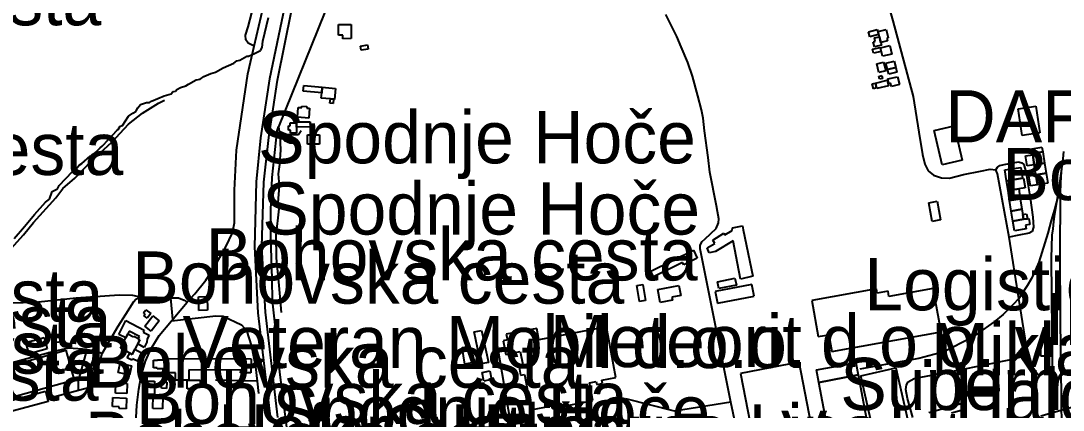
# Model space of a CAD drawing. Extents: x -8864 to 13231, y -7697 to 8949.
# Drawn here: x -3027 to -1786, y 2387 to 2850 of the extents above; entities that cross this region are included whole.
import ezdxf

# ---------------------------------------------------------------- set-up
doc = ezdxf.new("R2010")
doc.units = 0
for name, color, linetype in [('OSM_BUILDING_BARN', 9, 'CONTINUOUS'), ('OSM_BUILDING_GARAGE', 9, 'CONTINUOUS'), ('OSM_BUILDING_HOUSE', 9, 'CONTINUOUS'), ('OSM_BUILDING_ROOF', 9, 'CONTINUOUS'), ('OSM_BUILDING_WAREHOUSE', 9, 'CONTINUOUS'), ('OSM_BUILDING_YES', 9, 'CONTINUOUS'), ('OSM_HIGHWAY_CYCLEWAY', 8, 'CONTINUOUS'), ('OSM_HIGHWAY_RESIDENTIAL', 8, 'CONTINUOUS'), ('OSM_HIGHWAY_SECONDARY', 8, 'CONTINUOUS'), ('OSM_HIGHWAY_SERVICE', 8, 'CONTINUOUS'), ('OSM_HIGHWAY_TRACK', 8, 'CONTINUOUS'), ('OSM_HIGHWAY_UNCLASSIFIED', 8, 'CONTINUOUS'), ('OSM_LABELS', 8, 'CONTINUOUS'), ('OSM_RAILWAY_RAIL', 5, 'CONTINUOUS'), ('OSM_WATERWAY_STREAM', 4, 'CONTINUOUS')]:
    doc.layers.add(name, color=color, linetype=linetype)

msp = doc.modelspace()

# ---------------------------------------------------------------- linework, layer by layer
at = {"layer": 'OSM_BUILDING_BARN'}
for p, q in [((-2010.857801, 2829.377147), (-2004.915994, 2830.867159)), ((-2009.854738, 2825.37413), (-2010.857801, 2829.377147)), ((-2004.915994, 2830.867159), (-2003.905274, 2826.875262)), ((-2012.435137, 2824.7292), (-2009.854738, 2825.37413)), ((-2010.957342, 2818.846988), (-2012.435137, 2824.7292)), ((-2002.427479, 2820.99305), (-2010.957342, 2818.846988)), ((-2003.905274, 2826.875262), (-2003.231461, 2824.206583)), ((-2003.231461, 2824.206583), (-2002.427479, 2820.99305)), ((-2008.20849, 2798.709587), (-2000.229929, 2800.82229)), ((-2005.482609, 2788.412936), (-2008.20849, 2798.709587)), ((-2000.229929, 2800.82229), (-1997.511705, 2790.52564)), ((-1997.511705, 2790.52564), (-2005.482609, 2788.412936)), ((-2009.663314, 2775.781193), (-1995.78123, 2779.072563)), ((-2008.308031, 2770.010176), (-2009.663314, 2775.781193)), ((-2008.154891, 2769.343007), (-2008.308031, 2770.010176)), ((-1994.26515, 2772.645496), (-2008.154891, 2769.343007)), ((-1995.78123, 2779.072563), (-1994.26515, 2772.645496)), ((-2699.119745, 2729.746493), (-2682.573036, 2729.868808)), ((-2699.112088, 2728.445513), (-2699.119745, 2729.746493)), ((-2699.073804, 2723.508458), (-2699.112088, 2728.445513)), ((-2682.527094, 2723.630772), (-2699.073804, 2723.508458)), ((-2682.573036, 2729.868808), (-2682.527094, 2723.630772))]:
    msp.add_line(p, q, dxfattribs=at)
at = {"layer": 'OSM_BUILDING_GARAGE'}
for p, q in [((-2659.112084, 2751.796447), (-2658.637352, 2756.900294)), ((-2658.637352, 2756.900294), (-2654.847152, 2756.544471)), ((-2654.847152, 2756.544471), (-2655.329541, 2751.440623)), ((-2655.329541, 2751.440623), (-2659.112084, 2751.796447))]:
    msp.add_line(p, q, dxfattribs=at)
at = {"layer": 'OSM_BUILDING_HOUSE'}
for p, q in [((-2006.493329, 2837.138553), (-1996.883834, 2839.562603)), ((-2004.915994, 2830.867159), (-2006.493329, 2837.138553)), ((-2003.905274, 2826.875262), (-2004.915994, 2830.867159)), ((-1996.883834, 2839.562603), (-1994.34172, 2829.477223)), ((-1994.34172, 2829.477223), (-1996.064538, 2829.043563)), ((-2003.231461, 2824.206583), (-2003.905274, 2826.875262)), ((-2003.675565, 2817.857353), (-1992.672501, 2820.526031)), ((-2001.194707, 2807.649659), (-2003.675565, 2817.857353)), ((-1995.344783, 2826.185853), (-2003.231461, 2824.206583)), ((-1996.064538, 2829.043563), (-1995.344783, 2826.185853)), ((-1992.672501, 2820.526031), (-1990.191643, 2810.318337)), ((-1990.191643, 2810.318337), (-2001.194707, 2807.649659)), ((-1997.1212, 2799.52131), (-1987.41982, 2801.900881)), ((-1995.214614, 2791.748784), (-1997.1212, 2799.52131)), ((-1985.505578, 2794.117236), (-1995.214614, 2791.748784)), ((-1987.41982, 2801.900881), (-1985.505578, 2794.117236)), ((-1995.130388, 2780.729367), (-1983.384598, 2783.409165)), ((-1993.844017, 2775.147382), (-1995.130388, 2780.729367)), ((-1983.384598, 2783.409165), (-1981.225333, 2773.990954)), ((-1991.56224, 2775.647759), (-1993.844017, 2775.147382)), ((-1990.666375, 2771.822653), (-1991.56224, 2775.647759)), ((-1981.225333, 2773.990954), (-1990.666375, 2771.822653)), ((-2815.658809, 2521.878697), (-2805.390814, 2522.26788)), ((-2815.038594, 2505.655358), (-2815.658809, 2521.878697)), ((-2805.390814, 2522.26788), (-2804.770599, 2506.055659)), ((-2879.556212, 2486.718862), (-2869.877804, 2499.117096)), ((-2869.877804, 2499.117096), (-2862.328033, 2493.212645)), ((-2804.770599, 2506.055659), (-2815.038594, 2505.655358)), ((-2910.498023, 2477.144978), (-2901.914561, 2493.690783)), ((-2901.914561, 2493.690783), (-2880.16877, 2482.304423)), ((-2880.16877, 2482.304423), (-2881.393885, 2479.924851)), ((-2872.014098, 2480.781052), (-2879.556212, 2486.718862)), ((-2862.328033, 2493.212645), (-2872.014098, 2480.781052)), ((-2902.282095, 2472.841735), (-2910.498023, 2477.144978)), ((-2899.701697, 2477.812148), (-2902.282095, 2472.841735)), ((-2898.170303, 2480.82553), (-2899.701697, 2477.812148)), ((-2885.873211, 2474.409583), (-2898.170303, 2480.82553)), ((-2887.963564, 2465.847574), (-2885.589904, 2470.473283)), ((-2887.44289, 2471.429559), (-2885.873211, 2474.409583)), ((-2885.589904, 2470.473283), (-2887.44289, 2471.429559)), ((-2881.393885, 2479.924851), (-2874.380101, 2476.266538)), ((-2876.608279, 2471.963295), (-2876.998785, 2467.726768)), ((-2874.380101, 2476.266538), (-2876.608279, 2471.963295)), ((-2880.138142, 2461.666645), (-2887.963564, 2465.847574)), ((-2876.998785, 2467.726768), (-2880.138142, 2461.666645)), ((-2911.416859, 2431.677373), (-2909.050856, 2442.752388)), ((-2909.050856, 2442.752388), (-2895.55162, 2439.8502)), ((-2895.55162, 2439.8502), (-2897.92528, 2428.797424)), ((-2897.92528, 2428.797424), (-2911.416859, 2431.677373)), ((-2876.294344, 2405.791194), (-2876.087605, 2421.703188)), ((-2876.087605, 2421.703188), (-2867.871678, 2421.603112)), ((-2867.871678, 2421.603112), (-2868.078416, 2405.691118)), ((-2914.410734, 2407.136653), (-2914.050856, 2419.02339)), ((-2914.050856, 2419.02339), (-2900.406138, 2418.611969)), ((-2900.406138, 2418.611969), (-2900.766016, 2406.725231)), ((-2918.040137, 2391.391451), (-2917.435236, 2402.221837)), ((-2917.435236, 2402.221837), (-2901.194806, 2401.332277)), ((-2900.766016, 2406.725231), (-2914.410734, 2407.136653)), ((-2901.194806, 2401.332277), (-2901.899247, 2388.667175)), ((-2868.078416, 2405.691118), (-2876.294344, 2405.791194)), ((-2870.138141, 2388.967401), (-2869.724665, 2404.056553)), ((-2869.724665, 2404.056553), (-2858.223898, 2403.734088)), ((-2858.223898, 2403.734088), (-2858.629717, 2388.644936)), ((-2910.00032, 2390.946671), (-2918.040137, 2391.391451)), ((-2910.09986, 2389.111955), (-2910.00032, 2390.946671)), ((-2901.899247, 2388.667175), (-2910.09986, 2389.111955)), ((-2858.629717, 2388.644936), (-2870.138141, 2388.967401))]:
    msp.add_line(p, q, dxfattribs=at)
at = {"layer": 'OSM_BUILDING_ROOF'}
for p, q in [((-1834.257476, 2619.674635), (-1829.655638, 2620.419641)), ((-1833.323326, 2613.892499), (-1834.257476, 2619.674635)), ((-1829.655638, 2620.419641), (-1828.721487, 2614.637505)), ((-1828.721487, 2614.637505), (-1833.323326, 2613.892499)), ((-2501.746064, 2461.422016), (-2493.315741, 2462.811952)), ((-2498.514823, 2441.762753), (-2501.746064, 2461.422016)), ((-2493.315741, 2462.811952), (-2490.0845, 2443.152689)), ((-2490.0845, 2443.152689), (-2498.514823, 2441.762753)), ((-2079.984915, 2434.81307), (-2032.986441, 2443.486274)), ((-2077.213092, 2419.990786), (-2079.984915, 2434.81307)), ((-2032.986441, 2443.486274), (-2030.406042, 2428.953097)), ((-2030.406042, 2428.953097), (-2077.213092, 2419.990786)), ((-1919.142631, 2383.96363), (-1904.693931, 2387.91105)), ((-1904.693931, 2387.91105), (-1903.83635, 2384.764233))]:
    msp.add_line(p, q, dxfattribs=at)
at = {"layer": 'OSM_BUILDING_WAREHOUSE'}
for p, q in [((-2008.422885, 2531.441461), (-2085.597473, 2517.553215)), ((-2007.442793, 2526.015149), (-2008.422885, 2531.441461)), ((-1940.84248, 2531.708329), (-1993.629622, 2522.212282)), ((-1931.585205, 2480.291795), (-1940.84248, 2531.708329)), ((-1994.724568, 2528.305764), (-2007.442793, 2526.015149)), ((-1993.629622, 2522.212282), (-1994.724568, 2528.305764)), ((-2085.597473, 2517.553215), (-2077.825649, 2474.409583)), ((-2487.504102, 2480.002688), (-2478.690931, 2481.904121)), ((-2478.690931, 2481.904121), (-2470.475003, 2443.819859)), ((-2479.288174, 2441.918426), (-2487.504102, 2480.002688)), ((-2077.825649, 2474.409583), (-2065.000227, 2476.711318)), ((-2065.000227, 2476.711318), (-2061.439736, 2456.929741)), ((-2061.439736, 2456.929741), (-1931.585205, 2480.291795)), ((-2470.475003, 2443.819859), (-2479.288174, 2441.918426))]:
    msp.add_line(p, q, dxfattribs=at)
at = {"layer": 'OSM_BUILDING_YES'}
for p, q in [((-2648.997228, 2845.455934), (-2633.905343, 2845.511531)), ((-2648.958943, 2832.590681), (-2648.997228, 2845.455934)), ((-2633.905343, 2845.511531), (-2633.851744, 2828.598783)), ((-2643.606722, 2832.61292), (-2648.958943, 2832.590681)), ((-2643.599065, 2828.565424), (-2643.606722, 2832.61292)), ((-2017.90987, 2836.693774), (-2007.7797, 2839.362452)), ((-2016.340191, 2830.744845), (-2017.90987, 2836.693774)), ((-2006.202364, 2833.469121), (-2016.340191, 2830.744845)), ((-2007.7797, 2839.362452), (-2006.202364, 2833.469121)), ((-2633.851744, 2828.598783), (-2643.599065, 2828.565424)), ((-2622.818052, 2819.803264), (-2614.494927, 2821.237679)), ((-2621.952815, 2814.788373), (-2622.818052, 2819.803264)), ((-2614.494927, 2821.237679), (-2613.62969, 2816.222788)), ((-2013.193177, 2816.133832), (-2004.035442, 2818.179818)), ((-2004.035442, 2818.179818), (-2002.994095, 2813.431795)), ((-2613.62969, 2816.222788), (-2621.952815, 2814.788373)), ((-2012.144172, 2811.408047), (-2013.193177, 2816.133832)), ((-2002.994095, 2813.431795), (-2012.144172, 2811.408047)), ((-1995.214614, 2791.748784), (-1985.505578, 2794.117236)), ((-1985.505578, 2794.117236), (-1984.226864, 2788.902194)), ((-2005.551522, 2783.720511), (-2002.059944, 2784.643428)), ((-2004.678628, 2780.373543), (-2005.551522, 2783.720511)), ((-2001.179393, 2781.285342), (-2004.678628, 2780.373543)), ((-2002.059944, 2784.643428), (-2001.179393, 2781.285342)), ((-1993.935901, 2786.522623), (-1995.214614, 2791.748784)), ((-1984.226864, 2788.902194), (-1993.935901, 2786.522623)), ((-2690.94976, 2766.173951), (-2690.298917, 2773.056917)), ((-2690.298917, 2773.056917), (-2668.308103, 2770.999811)), ((-2668.308103, 2770.999811), (-2668.951289, 2764.105726)), ((-2668.951289, 2764.105726), (-2668.308103, 2770.999811)), ((-2668.308103, 2770.999811), (-2652.442864, 2769.509799)), ((-2652.442864, 2769.509799), (-2653.667979, 2756.433276)), ((-2013.507113, 2774.869394), (-2009.663314, 2775.781193)), ((-2012.144172, 2769.087258), (-2013.507113, 2774.869394)), ((-2008.308031, 2770.010176), (-2012.144172, 2769.087258)), ((-2009.663314, 2775.781193), (-2008.308031, 2770.010176)), ((-2668.951289, 2764.105726), (-2690.94976, 2766.173951)), ((-2669.533218, 2757.923288), (-2668.951289, 2764.105726)), ((-2658.637352, 2756.900294), (-2669.533218, 2757.923288)), ((-2654.847152, 2756.544471), (-2658.637352, 2756.900294)), ((-2653.667979, 2756.433276), (-2654.847152, 2756.544471)), ((-2697.79509, 2735.29512), (-2696.906881, 2746.926109)), ((-2696.906881, 2746.926109), (-2692.695549, 2746.603644)), ((-2692.695549, 2746.603644), (-2692.557723, 2748.382763)), ((-2692.557723, 2748.382763), (-2686.592945, 2747.926864)), ((-2686.592945, 2747.926864), (-2686.73077, 2746.147745)), ((-2686.73077, 2746.147745), (-2683.453587, 2745.903116)), ((-2683.453587, 2745.903116), (-2684.341796, 2734.272127)), ((-1839.870034, 2745.146991), (-1818.759771, 2748.349404)), ((-1835.069114, 2713.634348), (-1839.870034, 2745.146991)), ((-1818.759771, 2748.349404), (-1813.966509, 2716.847882)), ((-2684.341796, 2734.272127), (-2697.79509, 2735.29512)), ((-2708.591416, 2725.098545), (-2706.279011, 2725.109665)), ((-2708.553131, 2719.861264), (-2708.591416, 2725.098545)), ((-2706.240726, 2719.883503), (-2708.553131, 2719.861264)), ((-2706.301982, 2728.401035), (-2699.112088, 2728.445513)), ((-2706.279011, 2725.109665), (-2706.301982, 2728.401035)), ((-2706.210098, 2716.191832), (-2706.240726, 2719.883503)), ((-2699.112088, 2728.445513), (-2699.073804, 2723.508458)), ((-2699.073804, 2723.508458), (-2699.027862, 2716.23631)), ((-1939.801132, 2719.29417), (-1915.934361, 2724.976231)), ((-1930.115067, 2678.685783), (-1939.801132, 2719.29417)), ((-1915.934361, 2724.976231), (-1906.248295, 2684.367844)), ((-2699.027862, 2716.23631), (-2706.210098, 2716.191832)), ((-2685.811934, 2714.290398), (-2671.539344, 2714.290398)), ((-2685.811934, 2703.30434), (-2685.811934, 2714.290398)), ((-2671.539344, 2714.290398), (-2671.539344, 2703.30434)), ((-1813.966509, 2716.847882), (-1835.069114, 2713.634348)), ((-2671.539344, 2703.30434), (-2685.811934, 2703.30434)), ((-1823.660231, 2697.466606), (-1811.424395, 2699.523712)), ((-1822.741395, 2692.162608), (-1823.660231, 2697.466606)), ((-1810.413675, 2694.108519), (-1822.741395, 2692.162608)), ((-1822.741395, 2692.162608), (-1810.413675, 2694.108519)), ((-1811.424395, 2699.523712), (-1810.413675, 2694.108519)), ((-1810.413675, 2694.108519), (-1808.285038, 2680.676172)), ((-1906.248295, 2684.367844), (-1930.115067, 2678.685783)), ((-1831.095148, 2689.193703), (-1822.488715, 2690.550282)), ((-1829.21919, 2677.362563), (-1831.095148, 2689.193703)), ((-1822.488715, 2690.550282), (-1822.741395, 2692.162608)), ((-1820.612758, 2678.719141), (-1822.488715, 2690.550282)), ((-1822.488715, 2690.550282), (-1820.612758, 2678.719141)), ((-1808.285038, 2680.676172), (-1820.612758, 2678.719141)), ((-1820.612758, 2678.719141), (-1808.285038, 2680.676172)), ((-1808.285038, 2680.676172), (-1806.424395, 2668.88951)), ((-1855.74293, 2672.547823), (-1836.784275, 2675.527847)), ((-1853.706176, 2659.615853), (-1855.74293, 2672.547823)), ((-1836.784275, 2675.527847), (-1834.755179, 2662.595877)), ((-1820.612758, 2678.719141), (-1829.21919, 2677.362563)), ((-1818.7368, 2666.899121), (-1820.612758, 2678.719141)), ((-1818.7368, 2666.899121), (-1806.424395, 2668.88951)), ((-1806.424395, 2668.88951), (-1818.7368, 2666.899121)), ((-1806.424395, 2668.88951), (-1804.533123, 2656.958294)), ((-1834.755179, 2662.595877), (-1853.706176, 2659.615853)), ((-1853.706176, 2659.615853), (-1834.755179, 2662.595877)), ((-1851.807248, 2647.940386), (-1853.706176, 2659.615853)), ((-1834.755179, 2662.595877), (-1833.43818, 2662.796028)), ((-1833.43818, 2662.796028), (-1831.600508, 2651.109441)), ((-1827.036954, 2665.587021), (-1818.7368, 2666.899121)), ((-1825.15334, 2653.700283), (-1827.036954, 2665.587021)), ((-1816.853186, 2655.012383), (-1818.7368, 2666.899121)), ((-1818.7368, 2666.899121), (-1816.853186, 2655.012383)), ((-1804.533123, 2656.958294), (-1816.853186, 2655.012383)), ((-1851.807248, 2647.940386), (-1839.050738, 2649.941894)), ((-1839.050738, 2649.941894), (-1851.807248, 2647.940386)), ((-1850.046145, 2636.276038), (-1851.807248, 2647.940386)), ((-1831.600508, 2651.109441), (-1839.050738, 2649.941894)), ((-1839.050738, 2649.941894), (-1837.274321, 2638.344263)), ((-1816.853186, 2655.012383), (-1825.15334, 2653.700283)), ((-1946.125788, 2633.462806), (-1936.064531, 2635.297522)), ((-1942.098223, 2611.446211), (-1946.125788, 2633.462806)), ((-1936.064531, 2635.297522), (-1932.036966, 2613.280927)), ((-1850.046145, 2636.276038), (-1837.274321, 2638.344263)), ((-1837.274321, 2638.344263), (-1850.046145, 2636.276038)), ((-1848.024705, 2623.755489), (-1850.046145, 2636.276038)), ((-1837.274321, 2638.344263), (-1835.245225, 2625.812595)), ((-1835.245225, 2625.812595), (-1848.024705, 2623.755489)), ((-1848.024705, 2623.755489), (-1835.245225, 2625.812595)), ((-1846.102806, 2611.835393), (-1848.024705, 2623.755489)), ((-1835.245225, 2625.812595), (-1834.257476, 2619.674635)), ((-1834.257476, 2619.674635), (-1833.323326, 2613.892499)), ((-2180.007897, 2603.673685), (-2168.024741, 2606.153332)), ((-2168.024741, 2606.153332), (-2167.16716, 2601.560982)), ((-1932.036966, 2613.280927), (-1942.098223, 2611.446211)), ((-1846.102806, 2611.835393), (-1833.323326, 2613.892499)), ((-1833.323326, 2613.892499), (-1846.102806, 2611.835393)), ((-1844.234506, 2600.237762), (-1846.102806, 2611.835393)), ((-1833.323326, 2613.892499), (-1828.721487, 2614.637505)), ((-1825.796525, 2607.632225), (-1830.980293, 2606.798263)), ((-1830.980293, 2606.798263), (-1830.283509, 2602.4839)), ((-1828.721487, 2614.637505), (-1826.968042, 2614.915492)), ((-1826.968042, 2614.915492), (-1825.796525, 2607.632225)), ((-2203.177884, 2589.062672), (-2190.214636, 2597.246619)), ((-2190.214636, 2597.246619), (-2189.012492, 2595.523097)), ((-2189.012492, 2595.523097), (-2180.115094, 2600.749259)), ((-2180.115094, 2600.749259), (-2180.007897, 2603.673685)), ((-2167.16716, 2601.560982), (-2155.658736, 2546.130311)), ((-1830.283509, 2602.4839), (-1844.234506, 2600.237762)), ((-2210.153382, 2579.944688), (-2201.056903, 2585.315403)), ((-2201.056903, 2585.315403), (-2203.177884, 2589.062672)), ((-2179.073746, 2588.117515), (-2199.923672, 2575.785998)), ((-2170.145721, 2542.838941), (-2179.073746, 2588.117515)), ((-2277.213114, 2552.157076), (-2226.355528, 2577.164815)), ((-2226.355528, 2577.164815), (-2221.730719, 2567.757724)), ((-2207.595955, 2573.97352), (-2210.153382, 2579.944688)), ((-2199.923672, 2575.785998), (-2207.595955, 2573.97352)), ((-2239.226892, 2562.509324), (-2273.920617, 2545.452022)), ((-2237.886923, 2559.807287), (-2239.226892, 2562.509324)), ((-2221.730719, 2567.757724), (-2237.886923, 2559.807287)), ((-2273.920617, 2545.452022), (-2277.213114, 2552.157076)), ((-2155.658736, 2546.130311), (-2170.145721, 2542.838941)), ((-2293.629655, 2535.244327), (-2286.470389, 2536.411874)), ((-2290.520926, 2516.152159), (-2293.629655, 2535.244327)), ((-2286.470389, 2536.411874), (-2283.354003, 2517.319705)), ((-2268.821076, 2530.351751), (-2243.706219, 2535.266566)), ((-2243.706219, 2535.266566), (-2241.409128, 2523.491024)), ((-2156.730712, 2536.434113), (-2200.38309, 2528.205689)), ((-2197.634238, 2539.636527), (-2176.89151, 2543.795217)), ((-2196.018618, 2531.586014), (-2197.634238, 2539.636527)), ((-2175.27589, 2535.744705), (-2196.018618, 2531.586014)), ((-2176.89151, 2543.795217), (-2175.27589, 2535.744705)), ((-2154.081401, 2522.390194), (-2156.730712, 2536.434113)), ((-2265.796574, 2514.917895), (-2268.821076, 2530.351751)), ((-2241.409128, 2523.491024), (-2252.121228, 2521.38944)), ((-2252.121228, 2521.38944), (-2251.401473, 2517.731127)), ((-2200.38309, 2528.205689), (-2197.733779, 2514.161769)), ((-2197.733779, 2514.161769), (-2154.081401, 2522.390194)), ((-2283.354003, 2517.319705), (-2290.520926, 2516.152159)), ((-2251.401473, 2517.731127), (-2265.796574, 2514.917895)), ((-2880.942124, 2503.053396), (-2879.816549, 2504.465572)), ((-2878.943655, 2501.463309), (-2880.942124, 2503.053396)), ((-2880.505676, 2499.495159), (-2878.943655, 2501.463309)), ((-2876.738448, 2496.504015), (-2880.505676, 2499.495159)), ((-2879.816549, 2504.465572), (-2878.216243, 2506.489319)), ((-2878.216243, 2506.489319), (-2872.450545, 2501.919208)), ((-2872.450545, 2501.919208), (-2876.738448, 2496.504015)), ((-2412.863971, 2484.250334), (-2449.173317, 2477.345129)), ((-2410.275916, 2470.684553), (-2412.863971, 2484.250334)), ((-2330.01557, 2485.962736), (-2410.275916, 2470.684553)), ((-2318.591373, 2425.995312), (-2330.01557, 2485.962736)), ((-3020.980424, 2467.593334), (-2999.4184, 2473.553382)), ((-2999.4184, 2473.553382), (-2995.658828, 2459.932004)), ((-2987.504157, 2474.676451), (-2977.955917, 2475.599369)), ((-2986.792059, 2467.315347), (-2987.504157, 2474.676451)), ((-2977.955917, 2475.599369), (-2977.236162, 2468.238265)), ((-2908.591438, 2460.699249), (-2902.282095, 2472.841735)), ((-2902.282095, 2472.841735), (-2899.701697, 2477.812148)), ((-2899.701697, 2477.812148), (-2892.833396, 2474.25391)), ((-2892.833396, 2474.25391), (-2892.396949, 2475.098992)), ((-2892.396949, 2475.098992), (-2886.991129, 2472.29688)), ((-2885.589904, 2470.473283), (-2891.363258, 2459.36491)), ((-2886.991129, 2472.29688), (-2887.44289, 2471.429559)), ((-2887.44289, 2471.429559), (-2885.589904, 2470.473283)), ((-2447.863975, 2470.495522), (-2452.795063, 2469.561484)), ((-2452.795063, 2469.561484), (-2449.716961, 2453.382623)), ((-2449.173317, 2477.345129), (-2447.863975, 2470.495522)), ((-1812.90219, 2451.303277), (-1812.718423, 2473.186439)), ((-1812.718423, 2473.186439), (-1800.29882, 2473.086364)), ((-1800.29882, 2473.086364), (-1800.47493, 2451.203202)), ((-3078.024841, 2428.775185), (-2973.675671, 2458.26408)), ((-3017.220852, 2453.983075), (-3020.980424, 2467.593334)), ((-2995.658828, 2459.932004), (-3017.220852, 2453.983075)), ((-2977.236162, 2468.238265), (-2986.792059, 2467.315347)), ((-2973.675671, 2458.26408), (-2963.645042, 2422.792898)), ((-2897.366321, 2454.872635), (-2908.591438, 2460.699249)), ((-2891.363258, 2459.36491), (-2894.471987, 2453.371503)), ((-2894.471987, 2453.371503), (-2891.363258, 2459.36491)), ((-2891.363258, 2459.36491), (-2883.262185, 2455.161741)), ((-2900.337225, 2449.157215), (-2897.366321, 2454.872635)), ((-2895.053917, 2446.410701), (-2900.337225, 2449.157215)), ((-2894.471987, 2453.371503), (-2897.366321, 2454.872635)), ((-2897.366321, 2454.872635), (-2894.471987, 2453.371503)), ((-2894.11211, 2448.234297), (-2895.053917, 2446.410701)), ((-2888.407668, 2445.265393), (-2894.11211, 2448.234297)), ((-2883.262185, 2455.161741), (-2888.407668, 2445.265393)), ((-2869.02788, 2437.403912), (-2868.997252, 2446.377342)), ((-2868.997252, 2446.377342), (-2864.571525, 2446.355103)), ((-2864.571525, 2446.355103), (-2864.571525, 2446.977795)), ((-2864.571525, 2446.977795), (-2857.818078, 2446.955556)), ((-2857.818078, 2446.955556), (-2857.810421, 2448.345492)), ((-2857.810421, 2448.345492), (-2753.070747, 2447.934071)), ((-2753.070747, 2447.934071), (-2753.132002, 2431.477222)), ((-2449.716961, 2453.382623), (-2432.511753, 2456.662873)), ((-2432.511753, 2456.662873), (-2429.609762, 2441.429168)), ((-1800.47493, 2451.203202), (-1812.90219, 2451.303277)), ((-2864.609809, 2437.381673), (-2869.02788, 2437.403912)), ((-2864.617466, 2436.102931), (-2864.609809, 2437.381673)), ((-2857.856363, 2436.069572), (-2864.617466, 2436.102931)), ((-2857.879334, 2431.343788), (-2857.856363, 2436.069572)), ((-2827.205517, 2434.868667), (-2827.259116, 2422.648345)), ((-2765.390809, 2434.624038), (-2827.205517, 2434.868667)), ((-2765.398466, 2431.532819), (-2765.390809, 2434.624038)), ((-2477.741467, 2431.988719), (-2468.637331, 2433.756718)), ((-2468.637331, 2433.756718), (-2466.631205, 2423.41559)), ((-2429.609762, 2441.429168), (-2434.372396, 2440.517369)), ((-2434.372396, 2440.517369), (-2432.121247, 2428.719588)), ((-2100.48262, 2444.02001), (-2170.153378, 2430.621021)), ((-2086.2866, 2370.275534), (-2100.48262, 2444.02001)), ((-2027.220743, 2427.818909), (-1985.321811, 2437.426151)), ((-1985.321811, 2437.426151), (-1965.306495, 2350.182611)), ((-2963.645042, 2422.792898), (-3067.879357, 2394.03789)), ((-2859.785919, 2413.152298), (-2859.364786, 2420.746912)), ((-2859.364786, 2420.746912), (-2853.39235, 2420.402207)), ((-2842.833391, 2431.288191), (-2857.879334, 2431.343788)), ((-2853.39235, 2420.402207), (-2853.805827, 2412.818713)), ((-2842.864018, 2422.703942), (-2842.833391, 2431.288191)), ((-2829.188672, 2422.659464), (-2842.864018, 2422.703942)), ((-2829.234614, 2412.418412), (-2829.188672, 2422.659464)), ((-2829.188672, 2422.659464), (-2827.259116, 2422.648345)), ((-2827.259116, 2422.648345), (-2829.188672, 2422.659464)), ((-2827.259116, 2422.648345), (-2813.568456, 2422.592747)), ((-2813.568456, 2422.592747), (-2813.606741, 2413.930663)), ((-2753.132002, 2431.477222), (-2765.398466, 2431.532819)), ((-2475.727684, 2421.64759), (-2477.741467, 2431.988719)), ((-2466.631205, 2423.41559), (-2475.727684, 2421.64759)), ((-2432.121247, 2428.719588), (-2427.44284, 2429.609147)), ((-2427.44284, 2429.609147), (-2419.43365, 2387.588584)), ((-2350.069171, 2419.668321), (-2342.136551, 2421.180572)), ((-2342.136551, 2421.180572), (-2341.447424, 2417.544498)), ((-2335.482646, 2422.770659), (-2318.591373, 2425.995312)), ((-2334.732263, 2418.823239), (-2335.482646, 2422.770659)), ((-2170.153378, 2430.621021), (-2155.957358, 2356.876546)), ((-2077.213092, 2419.990786), (-2030.406042, 2428.953097)), ((-2059.76286, 2328.988858), (-2077.213092, 2419.990786)), ((-2030.406042, 2428.953097), (-2012.955811, 2337.962289)), ((-2007.205427, 2340.586489), (-2027.220743, 2427.818909)), ((-3067.067718, 2391.024508), (-2997.940605, 2409.60518)), ((-2997.940605, 2409.60518), (-2994.609824, 2397.218065)), ((-2853.805827, 2412.818713), (-2859.785919, 2413.152298)), ((-2819.67106, 2412.373934), (-2829.234614, 2412.418412)), ((-2819.663403, 2413.952902), (-2819.67106, 2412.373934)), ((-2813.606741, 2413.930663), (-2819.663403, 2413.952902)), ((-2346.033948, 2398.474568), (-2350.069171, 2419.668321)), ((-2341.447424, 2417.544498), (-2334.732263, 2418.823239)), ((-2994.609824, 2397.218065), (-3063.736937, 2378.637393)), ((-2394.640386, 2389.22315), (-2346.033948, 2398.474568)), ((-2419.43365, 2387.588584), (-2395.207001, 2392.203174)), ((-2395.207001, 2392.203174), (-2394.640386, 2389.22315))]:
    msp.add_line(p, q, dxfattribs=at)
at = {"layer": 'OSM_HIGHWAY_CYCLEWAY'}
for p, q in [((-2727.848692, 2663.440958), (-2722.098308, 2719.07178)), ((-2722.098308, 2719.07178), (-2720.37549, 2723.67525)), ((-2729.487283, 2624.645049), (-2727.848692, 2663.440958)), ((-2729.655736, 2592.242847), (-2729.487283, 2624.645049)), ((-2727.80275, 2542.972375), (-2729.655736, 2592.242847)), ((-2727.396931, 2516.897165), (-2727.80275, 2542.972375)), ((-2724.357114, 2488.542458), (-2727.396931, 2516.897165)), ((-2718.767527, 2432.111033), (-2724.357114, 2488.542458)), ((-2705.666454, 2329.644908), (-2718.767527, 2432.111033)), ((-1735.8348, 2401.521309), (-1812.703109, 2380.071807))]:
    msp.add_line(p, q, dxfattribs=at)
at = {"layer": 'OSM_HIGHWAY_RESIDENTIAL'}
for p, q in [((-2665.115147, 2860.133664), (-2720.37549, 2723.67525)), ((-2801.547015, 2549.44392), (-2795.980399, 2558.506306)), ((-2806.830324, 2541.515721), (-2801.547015, 2549.44392)), ((-2820.107507, 2525.381338), (-2806.830324, 2541.515721)), ((-2890.061573, 2518.854195), (-2887.802768, 2520.132937)), ((-2887.802768, 2520.132937), (-2883.231557, 2521.15593)), ((-2883.231557, 2521.15593), (-2864.801234, 2521.267125)), ((-2864.801234, 2521.267125), (-2848.377036, 2520.700031)), ((-2848.377036, 2520.700031), (-2839.318842, 2520.388685)), ((-2839.318842, 2520.388685), (-2832.557739, 2517.820082)), ((-2829.027876, 2515.429392), (-2820.107507, 2525.381338)), ((-2901.975817, 2501.196441), (-2892.657286, 2516.385668)), ((-2892.657286, 2516.385668), (-2890.061573, 2518.854195)), ((-2843.599087, 2497.994027), (-2829.027876, 2515.429392)), ((-2832.557739, 2517.820082), (-2829.027876, 2515.429392)), ((-2911.416859, 2486.718862), (-2901.975817, 2501.196441)), ((-2847.649624, 2493.301601), (-2846.347939, 2494.802733)), ((-2846.347939, 2494.802733), (-2843.599087, 2497.994027)), ((-2930.421455, 2454.383377), (-2911.416859, 2486.718862)), ((-2862.596027, 2475.955193), (-2847.649624, 2493.301601)), ((-2872.297406, 2459.620658), (-2862.596027, 2475.955193)), ((-2878.767545, 2445.476663), (-2872.297406, 2459.620658)), ((-2883.759888, 2428.01906), (-2878.767545, 2445.476663)), ((-2886.723135, 2412.01811), (-2883.759888, 2428.01906)), ((-2888.8824, 2392.970419), (-2886.723135, 2412.01811)), ((-2890.130486, 2371.209572), (-2888.8824, 2392.970419))]:
    msp.add_line(p, q, dxfattribs=at)
at = {"layer": 'OSM_HIGHWAY_SECONDARY'}
for p, q in [((-2713.032457, 2866.13819), (-2731.11056, 2780.973996)), ((-2721.684832, 2779.450625), (-2704.403054, 2863.769738)), ((-2731.11056, 2780.973996), (-2741.631235, 2710.910073)), ((-2731.922199, 2711.087984), (-2721.684832, 2779.450625)), ((-2741.631235, 2710.910073), (-2746.799689, 2658.37047)), ((-2737.871664, 2657.870093), (-2731.922199, 2711.087984)), ((-2746.799689, 2658.37047), (-2748.997239, 2581.301266)), ((-2740.0539, 2581.401342), (-2737.871664, 2657.870093)), ((-2748.997239, 2581.301266), (-2744.854819, 2502.675333)), ((-2735.942108, 2503.386981), (-2740.0539, 2581.401342)), ((-2744.854819, 2502.675333), (-2729.701678, 2376.113268)), ((-2720.995705, 2378.192613), (-2735.942108, 2503.386981))]:
    msp.add_line(p, q, dxfattribs=at)
at = {"layer": 'OSM_HIGHWAY_SERVICE'}
for p, q in [((-2720.37549, 2723.67525), (-2719.533224, 2718.627001)), ((-2719.533224, 2718.627001), (-2718.713928, 2713.678826)), ((-2719.533224, 2718.627001), (-2709.992641, 2714.501669)), ((-2696.592946, 2714.712939), (-2693.377019, 2719.383126)), ((-2718.713928, 2713.678826), (-2713.208568, 2707.652061)), ((-2713.208568, 2707.652061), (-2706.769057, 2704.961144)), ((-2709.992641, 2714.501669), (-2696.592946, 2714.712939)), ((-2706.769057, 2704.961144), (-2694.831843, 2704.338452)), ((-2218.438222, 2578.732663), (-2218.239141, 2583.302775)), ((-2218.239141, 2583.302775), (-2216.041591, 2587.372509)), ((-2181.830255, 2396.639851), (-2218.438222, 2578.732663)), ((-3005.942137, 2515.796335), (-2961.324981, 2520.477641)), ((-2961.324981, 2520.477641), (-2909.946721, 2524.180432)), ((-2909.946721, 2524.180432), (-2893.989598, 2523.546621)), ((-2893.989598, 2523.546621), (-2883.231557, 2521.15593)), ((-2846.347939, 2494.802733), (-2848.377036, 2520.700031)), ((-2439.403025, 2345.301154), (-2461.585263, 2475.454815)), ((-2970.291291, 2460.654771), (-2987.940604, 2456.907502)), ((-2948.277506, 2458.986847), (-2970.291291, 2460.654771)), ((-2958.34642, 2421.936697), (-2948.277506, 2458.986847)), ((-2948.277506, 2458.986847), (-2937.167245, 2457.741464)), ((-2937.167245, 2457.741464), (-2930.421455, 2454.383377)), ((-2987.940604, 2456.907502), (-3075.988087, 2433.04507)), ((-2940.245346, 2418.689805), (-2930.421455, 2454.383377)), ((-2958.277507, 2410.850563), (-2958.34642, 2421.936697)), ((-2992.404617, 2401.599145), (-2958.277507, 2410.850563)), ((-2958.277507, 2410.850563), (-2944.954382, 2414.464398)), ((-2944.954382, 2414.464398), (-2940.245346, 2418.689805)), ((-2248.897644, 2385.93178), (-2306.85324, 2400.709586)), ((-2181.830255, 2396.639851), (-2248.897644, 2385.93178)), ((-2159.670988, 2291.138105), (-2181.830255, 2396.639851)), ((-1945.964992, 2384.208259), (-1904.870041, 2395.616858))]:
    msp.add_line(p, q, dxfattribs=at)
at = {"layer": 'OSM_HIGHWAY_TRACK'}
for p, q in [((-2756.501069, 2842.842853), (-2752.044713, 2859.366419)), ((-2246.324902, 2831.022832), (-2259.257522, 2857.198118)), ((-2759.785908, 2832.61292), (-2756.501069, 2842.842853)), ((-2759.257577, 2827.242205), (-2759.785908, 2832.61292)), ((-2240.880798, 2819.01378), (-2246.324902, 2831.022832)), ((-2756.3709, 2823.172471), (-2759.257577, 2827.242205)), ((-2749.380088, 2819.547516), (-2756.3709, 2823.172471)), ((-2233.078346, 2800.121762), (-2240.880798, 2819.01378)), ((-2227.634242, 2784.109693), (-2233.078346, 2800.121762)), ((-2221.07222, 2760.792117), (-2227.634242, 2784.109693)), ((-2863.070759, 2751.852045), (-2856.133545, 2755.643792)), ((-2216.661806, 2743.857129), (-2221.07222, 2760.792117)), ((-2882.36632, 2740.232175), (-2863.070759, 2751.852045)), ((-2214.709279, 2733.994139), (-2216.661806, 2743.857129)), ((-2898.951314, 2726.899903), (-2882.36632, 2740.232175)), ((-2213.06303, 2719.116258), (-2214.709279, 2733.994139)), ((-2918.86709, 2705.550477), (-2898.951314, 2726.899903)), ((-2208.981866, 2687.459063), (-2213.06303, 2719.116258)), ((-2942.932942, 2683.467165), (-2918.86709, 2705.550477)), ((-2718.713928, 2713.678826), (-2717.779778, 2696.654883)), ((-2717.779778, 2696.654883), (-2719.020207, 2679.219519)), ((-2962.856375, 2662.840506), (-2942.932942, 2683.467165)), ((-2206.72306, 2669.901384), (-2208.981866, 2687.459063)), ((-2719.020207, 2679.219519), (-2720.888507, 2668.01107)), ((-2720.888507, 2668.01107), (-2719.648078, 2653.589088)), ((-2198.897638, 2629.726657), (-2206.72306, 2669.901384)), ((-2977.282104, 2650.408913), (-2962.856375, 2662.840506)), ((-2985.29895, 2639.411735), (-2977.282104, 2650.408913)), ((-2719.648078, 2653.589088), (-2721.202443, 2633.451687)), ((-3011.891602, 2610.223067), (-2985.29895, 2639.411735)), ((-2721.202443, 2633.451687), (-2719.954357, 2626.502004)), ((-2719.954357, 2626.502004), (-2723.591417, 2594.633538)), ((-2197.588297, 2623.277351), (-2198.897638, 2629.726657)), ((-2196.202385, 2614.470713), (-2197.588297, 2623.277351)), ((-3023.966642, 2595.267349), (-3011.891602, 2610.223067)), ((-2199.341742, 2603.006516), (-2196.608205, 2609.544777)), ((-2196.608205, 2609.544777), (-2196.202385, 2614.470713)), ((-3045.697119, 2571.293723), (-3023.966642, 2595.267349)), ((-2723.591417, 2594.633538), (-2723.070743, 2568.169145)), ((-2212.38156, 2590.485967), (-2199.341742, 2603.006516)), ((-2216.041591, 2587.372509), (-2212.38156, 2590.485967)), ((-2723.070743, 2568.169145), (-2720.061555, 2535.166491)), ((-2720.061555, 2535.166491), (-2717.052366, 2503.309145)), ((-3036.501099, 2514.439757), (-3012.167253, 2515.518348)), ((-3012.167253, 2515.518348), (-3005.942137, 2515.796335)), ((-2847.649624, 2493.301601), (-2795.130476, 2499.361725)), ((-2795.130476, 2499.361725), (-2786.409188, 2498.739033)), ((-2786.409188, 2498.739033), (-2764.602141, 2488.464622)), ((-2764.602141, 2488.464622), (-2758.583764, 2481.92636)), ((-2758.583764, 2481.92636), (-2752.55773, 2463.245612)), ((-2752.55773, 2463.245612), (-2747.680241, 2438.5381)), ((-2747.680241, 2438.5381), (-2745.88851, 2421.469679)), ((-2745.88851, 2421.469679), (-2795.230016, 2422.659464)), ((-2745.88851, 2421.469679), (-2744.357116, 2406.892024))]:
    msp.add_line(p, q, dxfattribs=at)
at = {"layer": 'OSM_HIGHWAY_UNCLASSIFIED'}
for p, q in [((-2749.380088, 2819.547516), (-2733.767529, 2887.298585)), ((-2000.283528, 2890.02286), (-1989.073725, 2849.592385)), ((-1989.073725, 2849.592385), (-1964.870047, 2759.947035)), ((-2756.929859, 2786.778371), (-2749.380088, 2819.547516)), ((-2770.161101, 2696.009952), (-2756.929859, 2786.778371)), ((-1964.870047, 2759.947035), (-1957.963462, 2717.637366)), ((-1957.963462, 2717.637366), (-1953.476478, 2691.084017)), ((-2772.833383, 2648.374046), (-2770.161101, 2696.009952)), ((-1953.476478, 2691.084017), (-1950.964992, 2679.252877)), ((-1856.263604, 2679.141682), (-1839.34936, 2682.088348)), ((-1839.34936, 2682.088348), (-1835.352422, 2681.031996)), ((-1835.352422, 2681.031996), (-1833.193157, 2679.18616)), ((-1950.964992, 2679.252877), (-1946.876171, 2671.51371)), ((-1946.876171, 2671.51371), (-1940.597457, 2666.276429)), ((-1905.038494, 2667.110391), (-1884.709242, 2671.113408)), ((-1884.709242, 2671.113408), (-1873.009394, 2673.604175)), ((-1873.009394, 2673.604175), (-1866.324861, 2672.759093)), ((-1866.324861, 2672.759093), (-1864.364677, 2675.828073)), ((-1864.372334, 2668.077787), (-1866.324861, 2672.759093)), ((-1850.390709, 2592.554193), (-1864.372334, 2668.077787)), ((-1864.364677, 2675.828073), (-1861.700051, 2677.729506)), ((-1861.700051, 2677.729506), (-1856.263604, 2679.141682)), ((-1833.193157, 2679.18616), (-1830.73527, 2670.146013)), ((-1830.73527, 2670.146013), (-1825.597444, 2639.256062)), ((-1940.597457, 2666.276429), (-1930.86545, 2663.151852)), ((-1930.86545, 2663.151852), (-1921.347837, 2662.74043)), ((-1921.347837, 2662.74043), (-1905.038494, 2667.110391)), ((-2772.741499, 2609.544777), (-2772.833383, 2648.374046)), ((-1825.597444, 2639.256062), (-1822.412145, 2616.361026)), ((-2774.939049, 2597.724757), (-2772.741499, 2609.544777)), ((-1822.412145, 2616.361026), (-1821.493309, 2604.563245)), ((-2783.063093, 2581.245669), (-2774.939049, 2597.724757)), ((-1838.844, 2594.911525), (-1850.390709, 2592.554193)), ((-1826.585193, 2597.257738), (-1838.844, 2594.911525)), ((-1823.239098, 2599.526115), (-1826.585193, 2597.257738)), ((-1821.493309, 2604.563245), (-1823.239098, 2599.526115)), ((-2795.980399, 2558.506306), (-2783.063093, 2581.245669)), ((-1838.882285, 2519.899428), (-1850.390709, 2592.554193)), ((-1831.24063, 2472.741659), (-1838.882285, 2519.899428)), ((-1829.242161, 2456.162496), (-1831.24063, 2472.741659)), ((-1911.033901, 2434.779711), (-1848.64492, 2447.255782)), ((-1848.64492, 2447.255782), (-1834.52547, 2450.680586)), ((-1834.52547, 2450.680586), (-1831.248287, 2453.471578)), ((-1831.248287, 2453.471578), (-1829.242161, 2456.162496)), ((-1955.54386, 2426.26218), (-1911.033901, 2434.779711)), ((-1972.749068, 2417.133076), (-1970.735285, 2420.546761)), ((-1970.735285, 2420.546761), (-1963.507107, 2424.51642)), ((-1963.507107, 2424.51642), (-1955.54386, 2426.26218)), ((-1973.384597, 2411.695645), (-1972.749068, 2417.133076)), ((-1971.332529, 2400.865259), (-1973.384597, 2411.695645)), ((-1965.030844, 2378.4706), (-1971.332529, 2400.865259))]:
    msp.add_line(p, q, dxfattribs=at)
at = {"layer": 'OSM_RAILWAY_RAIL'}
for p, q in [((-1786.255939, 2685.868975), (-1785.482585, 2694.430984)), ((-1787.779676, 2674.315822), (-1786.255939, 2685.868975)), ((-1791.317195, 2647.984864), (-1787.779676, 2674.315822)), ((-1788.514745, 2664.597386), (-1787.779676, 2674.315822)), ((-1789.448895, 2645.861041), (-1789.111988, 2656.380081)), ((-1789.111988, 2656.380081), (-1788.514745, 2664.597386)), ((-1796.018574, 2619.852547), (-1791.317195, 2647.984864)), ((-1791.317195, 2647.984864), (-1793.009385, 2639.133747)), ((-1789.357011, 2636.109245), (-1789.448895, 2645.861041)), ((-1794.433582, 2633.195938), (-1796.631132, 2625.523488)), ((-1793.009385, 2639.133747), (-1794.433582, 2633.195938)), ((-1789.862371, 2578.688185), (-1789.357011, 2636.109245)), ((-1796.631132, 2625.523488), (-1800.451959, 2612.547041)), ((-1797.213061, 2611.390613), (-1796.018574, 2619.852547)), ((-1800.451959, 2612.547041), (-1804.448897, 2597.580203)), ((-1798.239095, 2602.495019), (-1797.213061, 2611.390613)), ((-1804.448897, 2597.580203), (-1815.329449, 2563.098657)), ((-1799.923628, 2567.824441), (-1799.142617, 2595.133915)), ((-1799.142617, 2595.133915), (-1798.239095, 2602.495019)), ((-1789.280442, 2492.612193), (-1789.862371, 2578.688185)), ((-1815.329449, 2563.098657), (-1819.035422, 2553.713805)), ((-1799.21153, 2480.269556), (-1799.923628, 2567.824441)), ((-1819.035422, 2553.713805), (-1823.759772, 2543.361557)), ((-1828.905255, 2534.766189), (-1838.882285, 2519.899428)), ((-1823.759772, 2543.361557), (-1828.905255, 2534.766189)), ((-1838.882285, 2519.899428), (-1845.742929, 2512.593921)), ((-1845.742929, 2512.593921), (-1857.504033, 2500.56263)), ((-1857.504033, 2500.56263), (-1868.24676, 2491.900545)), ((-1868.24676, 2491.900545), (-1895.22226, 2472.975169)), ((-1788.124239, 2404.101031), (-1789.280442, 2492.612193)), ((-1895.22226, 2472.975169), (-1928.078313, 2456.551678)), ((-1798.12424, 2398.64136), (-1799.21153, 2480.269556)), ((-1958.063002, 2448.345492), (-1997.80267, 2441.351331)), ((-1928.078313, 2456.551678), (-1958.063002, 2448.345492)), ((-1997.80267, 2441.351331), (-2028.200835, 2435.9139)), ((-1797.810305, 2360.979638), (-1798.12424, 2398.64136)), ((-1787.657164, 2361.313223), (-1788.124239, 2404.101031))]:
    msp.add_line(p, q, dxfattribs=at)
at = {"layer": 'OSM_WATERWAY_STREAM'}
for p, q in [((-2739.020209, 2825.607639), (-2732.435216, 2853.628761)), ((-2741.815003, 2814.532625), (-2739.831848, 2818.13534)), ((-2739.831848, 2818.13534), (-2739.020209, 2825.607639)), ((-2766.508727, 2803.179623), (-2757.948236, 2807.771973)), ((-2757.948236, 2807.771973), (-2756.233075, 2807.860929)), ((-2756.233075, 2807.860929), (-2748.752216, 2810.929909)), ((-2748.752216, 2810.929909), (-2741.815003, 2814.532625)), ((-2795.444411, 2788.668685), (-2786.248392, 2793.983802)), ((-2786.248392, 2793.983802), (-2773.537824, 2799.576907)), ((-2773.537824, 2799.576907), (-2770.115159, 2802.3679)), ((-2770.115159, 2802.3679), (-2766.508727, 2803.179623)), ((-2827.580709, 2774.680363), (-2818.269835, 2779.839808)), ((-2818.269835, 2779.839808), (-2813.576113, 2780.629292)), ((-2813.576113, 2780.629292), (-2809.349466, 2783.753869)), ((-2809.349466, 2783.753869), (-2800.942115, 2787.145314)), ((-2800.942115, 2787.145314), (-2795.444411, 2788.668685)), ((-2842.841047, 2766.151712), (-2841.508735, 2768.186579)), ((-2841.508735, 2768.186579), (-2836.975809, 2770.610629)), ((-2836.975809, 2770.610629), (-2830.55927, 2772.411987)), ((-2830.55927, 2772.411987), (-2827.580709, 2774.680363)), ((-2871.577651, 2754.331691), (-2856.654219, 2760.636444)), ((-2856.654219, 2760.636444), (-2848.086071, 2763.027135)), ((-2848.086071, 2763.027135), (-2846.439823, 2764.906329)), ((-2846.439823, 2764.906329), (-2845.505673, 2765.606857)), ((-2845.505673, 2765.606857), (-2842.841047, 2766.151712)), ((-2890.329567, 2742.011294), (-2887.848709, 2746.314537)), ((-2887.848709, 2746.314537), (-2884.609812, 2750.20636)), ((-2884.609812, 2750.20636), (-2877.649627, 2752.563692)), ((-2877.649627, 2752.563692), (-2874.050852, 2752.863918)), ((-2874.050852, 2752.863918), (-2871.577651, 2754.331691)), ((-2906.256062, 2725.565564), (-2898.75989, 2736.295874)), ((-2898.75989, 2736.295874), (-2893.805831, 2740.009785)), ((-2893.805831, 2740.009785), (-2890.329567, 2742.011294)), ((-2922.764487, 2708.708413), (-2912.978881, 2719.549918)), ((-2912.978881, 2719.549918), (-2911.087609, 2720.728585)), ((-2911.087609, 2720.728585), (-2908.668007, 2724.442495)), ((-2908.668007, 2724.442495), (-2906.256062, 2725.565564)), ((-2930.314258, 2700.924768), (-2922.764487, 2708.708413)), ((-2941.991135, 2690.194458), (-2932.795116, 2698.978857)), ((-2932.795116, 2698.978857), (-2930.314258, 2700.924768)), ((-2957.856374, 2678.285481), (-2954.494965, 2680.409304)), ((-2954.494965, 2680.409304), (-2944.410737, 2688.904597)), ((-2944.410737, 2688.904597), (-2941.991135, 2690.194458)), ((-2981.562349, 2654.000509), (-2965.643511, 2670.746465)), ((-2965.643511, 2670.746465), (-2961.041673, 2673.871043)), ((-2961.041673, 2673.871043), (-2957.856374, 2678.285481)), ((-2993.063116, 2637.732691), (-2989.762963, 2646.7506)), ((-2989.762963, 2646.7506), (-2983.45362, 2650.164284)), ((-2983.45362, 2650.164284), (-2981.562349, 2654.000509)), ((-3010.819626, 2619.452245), (-2997.90232, 2634.374605)), ((-2997.90232, 2634.374605), (-2993.063116, 2637.732691)), ((-3022.611358, 2605.430565), (-3010.819626, 2619.452245)), ((-3034.939078, 2590.986344), (-3022.611358, 2605.430565))]:
    msp.add_line(p, q, dxfattribs=at)

# ---------------------------------------------------------------- texts
at = {"layer": 'OSM_LABELS'}
for s, p in [('Hočka cesta', (-3387.901573, 2844.479561)), ('DAF servis', (-1926.379997, 2705.323639)), ('Spodnje Hoče', (-2744.629077, 2680.435692)), ('Hočka cesta', (-3361.547912, 2666.602699)), ('Bohova', (-1858.563552, 2636.700887)), ('Spodnje Hoče', (-2739.643804, 2595.771712)), ('Bohovska cesta', (-2807.062952, 2541.233032)), ('Bohovska cesta', (-2894.310923, 2513.690235)), ('Logistični center Jager', (-2022.918919, 2505.739259)), ('Pivolska cesta', (-3458.951463, 2492.389504)), ('Hočka cesta', (-3375.554426, 2461.772366)), ('IBA', (-1807.822557, 2464.393144)), ('Hočka cesta', (-3384.82809, 2430.493147)), ('Veteran Mobil d.o.o.', (-2834.595641, 2437.069771)), ('Meteorit d.o.o. v stečaju', (-2397.204804, 2438.236423)), ('Miklavška cesta', (-1943.544725, 2428.558363)), ('Bohovska cesta', (-2947.760842, 2413.703159)), ('Hočka cesta', (-3390.883774, 2398.381114)), ('Supermarket Jager Hoče', (-2051.51018, 2387.177163)), ('Bohovska cesta', (-2890.131389, 2370.789842)), ('Halder d.o.o.', (-1915.410284, 2374.158708)), ('Spodnje Hoče', (-2727.488814, 2354.613729)), ('Hofer - Hoče', (-2792.000963, 2331.851333)), ('Cvetličarna Lipa', (-2598.841021, 2331.784299)), ('Bohovska cesta', (-2950.751171, 2323.384024)), ('Vodotehna', (-2122.150074, 2324.345187))]:
    msp.add_text(s, height=62.042552, dxfattribs=at).set_placement(p)

doc.saveas('drawing.dxf')
